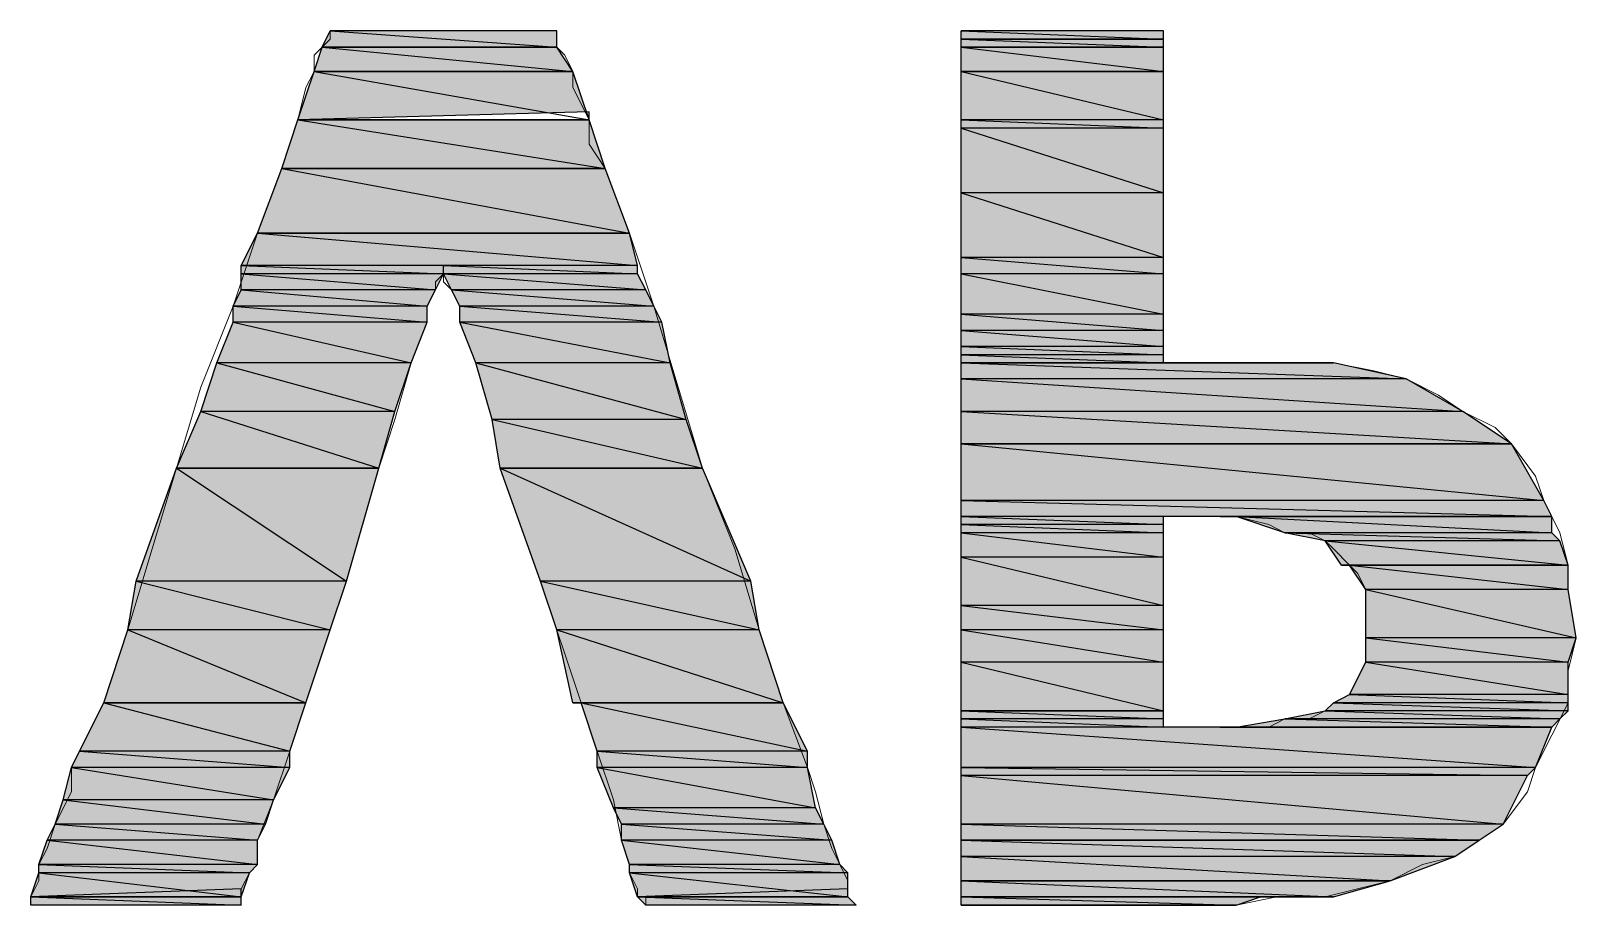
# Model space of a CAD drawing. Header units: millimetres. Extents: x -678 to 5260, y -935 to 3264.
# Drawn here: x 5086.9 to 5150.3, y -831 to -795.1 of the extents above; entities that cross this region are included whole.
import ezdxf

# ---------------------------------------------------------------- set-up
doc = ezdxf.new("R2010")
doc.units = ezdxf.units.MM
doc.header["$MEASUREMENT"] = 0
doc.layers.get('0').update_dxf_attribs({"linetype": 'CONTINUOUS'})

msp = doc.modelspace()

# ---------------------------------------------------------------- hatches: boundary and pattern name
at = {"true_color": 0x000007}
h = msp.add_hatch(color=7, dxfattribs=at)
h.paths.add_polyline_path([(5108.49437, -795.12832), (5099.19976, -795.12832), (5108.49437, -795.79222)])
h.paths.add_polyline_path([(5099.19976, -795.12832), (5108.49437, -795.79222), (5098.86781, -795.79222)])
h.paths.add_polyline_path([(5108.49437, -795.79222), (5098.86781, -795.79222)])
h.paths.add_polyline_path([(5098.86781, -795.79222), (5108.49437, -795.79222)])
h = msp.add_hatch(color=7, dxfattribs=at)
h.paths.add_polyline_path([(5133.39064, -795.12832), (5125.09188, -795.12832), (5133.39064, -795.46027)])
h.paths.add_polyline_path([(5125.09188, -795.12832), (5133.39064, -795.46027), (5125.09188, -795.46027)])
h = msp.add_hatch(color=7, dxfattribs=at)
h.paths.add_polyline_path([(5133.39064, -795.46027), (5125.09188, -795.46027), (5133.39064, -795.79222)])
h.paths.add_polyline_path([(5125.09188, -795.46027), (5133.39064, -795.79222), (5125.09188, -795.79222)])
h = msp.add_hatch(color=7, dxfattribs=at)
h.paths.add_polyline_path([(5108.49437, -795.79222), (5098.86781, -795.79222), (5109.15827, -796.78807)])
h.paths.add_polyline_path([(5098.86781, -795.79222), (5109.15827, -796.78807), (5098.53586, -796.78807)])
h.paths.add_polyline_path([(5109.15827, -796.78807), (5098.53586, -796.78807)])
h.paths.add_polyline_path([(5098.53586, -796.78807), (5109.15827, -796.78807)])
h = msp.add_hatch(color=7, dxfattribs=at)
h.paths.add_polyline_path([(5133.39064, -795.79222), (5125.09188, -795.79222), (5133.39064, -796.78807)])
h.paths.add_polyline_path([(5125.09188, -795.79222), (5133.39064, -796.78807), (5125.09188, -796.78807)])
h = msp.add_hatch(color=7, dxfattribs=at)
h.paths.add_polyline_path([(5109.15827, -796.78807), (5098.53586, -796.78807), (5109.82217, -798.77977)])
h.paths.add_polyline_path([(5098.53586, -796.78807), (5109.82217, -798.77977), (5097.87196, -798.77977)])
h.paths.add_polyline_path([(5109.82217, -798.77977), (5097.87196, -798.77977)])
h.paths.add_polyline_path([(5097.87196, -798.77977), (5109.82217, -798.77977), (5109.82217, -798.44782)])
h = msp.add_hatch(color=7, dxfattribs=at)
h.paths.add_polyline_path([(5133.39064, -796.78807), (5125.09188, -796.78807), (5133.39064, -798.77977)])
h.paths.add_polyline_path([(5125.09188, -796.78807), (5133.39064, -798.77977), (5125.09188, -798.77977)])
h = msp.add_hatch(color=7, dxfattribs=at)
h.paths.add_polyline_path([(5109.82217, -798.77977), (5097.87196, -798.77977), (5110.48607, -800.77147)])
h.paths.add_polyline_path([(5097.87196, -798.77977), (5110.48607, -800.77147), (5097.20806, -800.77147)])
h.paths.add_polyline_path([(5110.48607, -800.77147), (5097.20806, -800.77147)])
h.paths.add_polyline_path([(5097.20806, -800.77147), (5110.48607, -800.77147)])
h = msp.add_hatch(color=7, dxfattribs=at)
h.paths.add_polyline_path([(5133.39064, -798.77977), (5125.09188, -798.77977), (5133.39064, -799.11172)])
h.paths.add_polyline_path([(5125.09188, -798.77977), (5133.39064, -799.11172), (5125.09188, -799.11172)])
h = msp.add_hatch(color=7, dxfattribs=at)
h.paths.add_polyline_path([(5133.39064, -799.11172), (5125.09188, -799.11172), (5133.39064, -801.76732)])
h.paths.add_polyline_path([(5125.09188, -799.11172), (5133.39064, -801.76732), (5125.09188, -801.76732)])
h = msp.add_hatch(color=7, dxfattribs=at)
h.paths.add_polyline_path([(5110.48607, -800.77147), (5097.20806, -800.77147), (5111.48192, -803.42707)])
h.paths.add_polyline_path([(5097.20806, -800.77147), (5111.48192, -803.42707), (5096.21221, -803.42707)])
h.paths.add_polyline_path([(5111.48192, -803.42707), (5096.21221, -803.42707)])
h.paths.add_polyline_path([(5096.21221, -803.42707), (5111.48192, -803.42707)])
h = msp.add_hatch(color=7, dxfattribs=at)
h.paths.add_polyline_path([(5133.39064, -801.76732), (5125.09188, -801.76732), (5133.39064, -804.42292)])
h.paths.add_polyline_path([(5125.09188, -801.76732), (5133.39064, -804.42292), (5125.09188, -804.42292)])
h = msp.add_hatch(color=7, dxfattribs=at)
h.paths.add_polyline_path([(5111.48192, -803.42707), (5096.21221, -803.42707), (5111.81387, -804.75487)])
h.paths.add_polyline_path([(5096.21221, -803.42707), (5111.81387, -804.75487), (5095.54831, -804.75487)])
h = msp.add_hatch(color=7, dxfattribs=at)
h.paths.add_polyline_path([(5133.39064, -804.42292), (5125.09188, -804.42292), (5133.39064, -805.08682)])
h.paths.add_polyline_path([(5125.09188, -804.42292), (5133.39064, -805.08682), (5125.09188, -805.08682)])
h = msp.add_hatch(color=7, dxfattribs=at)
h.paths.add_polyline_path([(5103.84707, -804.75487), (5095.54831, -804.75487), (5103.84707, -805.08682)])
h.paths.add_polyline_path([(5095.54831, -804.75487), (5103.84707, -805.08682), (5095.54831, -805.08682)])
h = msp.add_hatch(color=7, dxfattribs=at)
h.paths.add_polyline_path([(5103.84707, -805.08682), (5095.54831, -805.08682), (5103.51512, -805.75072)])
h.paths.add_polyline_path([(5095.54831, -805.08682), (5103.51512, -805.75072), (5095.54831, -805.75072)])
h = msp.add_hatch(color=7, dxfattribs=at)
h.paths.add_polyline_path([(5111.81387, -804.75487), (5103.84707, -804.75487), (5111.81387, -805.08682)])
h.paths.add_polyline_path([(5103.84707, -804.75487), (5111.81387, -805.08682), (5103.84707, -805.08682)])
h = msp.add_hatch(color=7, dxfattribs=at)
h.paths.add_polyline_path([(5111.81387, -805.08682), (5103.84707, -805.08682), (5112.14582, -805.75072)])
h.paths.add_polyline_path([(5103.84707, -805.08682), (5112.14582, -805.75072), (5104.17902, -805.75072)])
h = msp.add_hatch(color=7, dxfattribs=at)
h.paths.add_polyline_path([(5133.39064, -805.08682), (5125.09188, -805.08682), (5133.39064, -806.74657)])
h.paths.add_polyline_path([(5125.09188, -805.08682), (5133.39064, -806.74657), (5125.09188, -806.74657)])
h = msp.add_hatch(color=7, dxfattribs=at)
h.paths.add_polyline_path([(5103.51512, -805.75072), (5095.54831, -805.75072), (5103.18317, -806.41462)])
h.paths.add_polyline_path([(5095.54831, -805.75072), (5103.18317, -806.41462), (5095.21636, -806.41462)])
h = msp.add_hatch(color=7, dxfattribs=at)
h.paths.add_polyline_path([(5112.14582, -805.75072), (5104.17902, -805.75072), (5112.47777, -806.41462)])
h.paths.add_polyline_path([(5104.17902, -805.75072), (5112.47777, -806.41462), (5104.51097, -806.41462)])
h = msp.add_hatch(color=7, dxfattribs=at)
h.paths.add_polyline_path([(5103.18317, -806.41462), (5095.21636, -806.41462), (5103.18317, -807.07852)])
h.paths.add_polyline_path([(5095.21636, -806.41462), (5103.18317, -807.07852), (5095.21636, -807.07852)])
h = msp.add_hatch(color=7, dxfattribs=at)
h.paths.add_polyline_path([(5112.47777, -806.41462), (5104.51097, -806.41462), (5112.80972, -807.07852)])
h.paths.add_polyline_path([(5104.51097, -806.41462), (5112.80972, -807.07852), (5104.51097, -807.07852)])
h = msp.add_hatch(color=7, dxfattribs=at)
h.paths.add_polyline_path([(5103.18317, -807.07852), (5095.21636, -807.07852), (5102.51927, -808.73828)])
h.paths.add_polyline_path([(5095.21636, -807.07852), (5102.51927, -808.73828), (5094.55246, -808.73828)])
h = msp.add_hatch(color=7, dxfattribs=at)
h.paths.add_polyline_path([(5112.80972, -807.07852), (5104.51097, -807.07852), (5113.14167, -808.73828)])
h.paths.add_polyline_path([(5104.51097, -807.07852), (5113.14167, -808.73828), (5105.17487, -808.73828)])
h = msp.add_hatch(color=7, dxfattribs=at)
h.paths.add_polyline_path([(5133.39064, -806.74657), (5125.09188, -806.74657), (5133.39064, -807.41047)])
h.paths.add_polyline_path([(5125.09188, -806.74657), (5133.39064, -807.41047), (5125.09188, -807.41047)])
h = msp.add_hatch(color=7, dxfattribs=at)
h.paths.add_polyline_path([(5133.39064, -807.41047), (5125.09188, -807.41047), (5133.39064, -808.07438)])
h.paths.add_polyline_path([(5125.09188, -807.41047), (5133.39064, -808.07438), (5125.09188, -808.07438)])
h = msp.add_hatch(color=7, dxfattribs=at)
h.paths.add_polyline_path([(5133.39064, -808.07438), (5125.09188, -808.07438), (5133.39064, -808.40633)])
h.paths.add_polyline_path([(5125.09188, -808.07438), (5133.39064, -808.40633), (5125.09188, -808.40633)])
h = msp.add_hatch(color=7, dxfattribs=at)
h.paths.add_polyline_path([(5102.51927, -808.73828), (5094.55246, -808.73828), (5101.85537, -810.72998)])
h.paths.add_polyline_path([(5094.55246, -808.73828), (5101.85537, -810.72998), (5093.88856, -810.72998)])
h = msp.add_hatch(color=7, dxfattribs=at)
h.paths.add_polyline_path([(5113.14167, -808.73828), (5105.17487, -808.73828), (5113.80557, -811.06193)])
h.paths.add_polyline_path([(5105.17487, -808.73828), (5113.80557, -811.06193), (5105.83877, -811.06193)])
h = msp.add_hatch(color=7, dxfattribs=at)
h.paths.add_polyline_path([(5133.39064, -808.40633), (5125.09188, -808.40633), (5133.39064, -808.73828)])
h.paths.add_polyline_path([(5125.09188, -808.40633), (5133.39064, -808.73828), (5125.09188, -808.73828)])
h = msp.add_hatch(color=7, dxfattribs=at)
h.paths.add_polyline_path([(5137.04209, -808.73828), (5125.09188, -808.73828)])
h.paths.add_polyline_path([(5137.04209, -808.73828), (5125.09188, -808.73828), (5136.37819, -808.73828)])
h = msp.add_hatch(color=7, dxfattribs=at)
h.paths.add_polyline_path([(5137.04209, -808.73828), (5125.09188, -808.73828), (5140.36159, -808.73828)])
h.paths.add_polyline_path([(5125.09188, -808.73828), (5140.36159, -808.73828)])
h = msp.add_hatch(color=7, dxfattribs=at)
h.paths.add_polyline_path([(5140.36159, -808.73828), (5125.09188, -808.73828), (5143.34914, -809.40218)])
h.paths.add_polyline_path([(5125.09188, -808.73828), (5143.34914, -809.40218), (5125.09188, -809.40218)])
h = msp.add_hatch(color=7, dxfattribs=at)
h.paths.add_polyline_path([(5143.34914, -809.40218), (5125.09188, -809.40218), (5145.67279, -810.72998)])
h.paths.add_polyline_path([(5125.09188, -809.40218), (5145.67279, -810.72998), (5125.09188, -810.72998)])
h = msp.add_hatch(color=7, dxfattribs=at)
h.paths.add_polyline_path([(5101.85537, -810.72998), (5093.88856, -810.72998), (5101.19147, -813.05363)])
h.paths.add_polyline_path([(5093.88856, -810.72998), (5101.19147, -813.05363), (5092.89271, -813.05363)])
h = msp.add_hatch(color=7, dxfattribs=at)
h.paths.add_polyline_path([(5145.67279, -810.72998), (5125.09188, -810.72998), (5147.6645, -812.05778)])
h.paths.add_polyline_path([(5125.09188, -810.72998), (5147.6645, -812.05778), (5125.09188, -812.05778)])
h.paths.add_polyline_path([(5147.6645, -812.05778), (5125.09188, -812.05778)])
h.paths.add_polyline_path([(5125.09188, -812.05778), (5147.6645, -812.05778)])
h = msp.add_hatch(color=7, dxfattribs=at)
h.paths.add_polyline_path([(5113.80557, -811.06193), (5105.83877, -811.06193), (5114.46947, -813.05363)])
h.paths.add_polyline_path([(5105.83877, -811.06193), (5114.46947, -813.05363), (5106.17072, -813.05363)])
h.paths.add_polyline_path([(5114.46947, -813.05363), (5106.17072, -813.05363)])
h.paths.add_polyline_path([(5106.17072, -813.05363), (5114.46947, -813.05363)])
h = msp.add_hatch(color=7, dxfattribs=at)
h.paths.add_polyline_path([(5147.6645, -812.05778), (5125.09188, -812.05778), (5148.9923, -814.38143)])
h.paths.add_polyline_path([(5125.09188, -812.05778), (5148.9923, -814.38143), (5125.09188, -814.38143)])
h = msp.add_hatch(color=7, dxfattribs=at)
h.paths.add_polyline_path([(5101.19147, -813.05363), (5092.89271, -813.05363), (5099.86367, -817.70093)])
h.paths.add_polyline_path([(5092.89271, -813.05363), (5099.86367, -817.70093), (5091.23296, -817.70093)])
h = msp.add_hatch(color=7, dxfattribs=at)
h.paths.add_polyline_path([(5114.46947, -813.05363), (5106.17072, -813.05363), (5116.46118, -817.70093)])
h.paths.add_polyline_path([(5106.17072, -813.05363), (5116.46118, -817.70093), (5107.83047, -817.70093)])
h = msp.add_hatch(color=7, dxfattribs=at)
h.paths.add_polyline_path([(5148.9923, -814.38143), (5125.09188, -814.38143), (5149.32425, -815.04533)])
h.paths.add_polyline_path([(5125.09188, -814.38143), (5149.32425, -815.04533), (5125.09188, -815.04533)])
h = msp.add_hatch(color=7, dxfattribs=at)
h.paths.add_polyline_path([(5133.39064, -815.04533), (5125.09188, -815.04533), (5133.39064, -815.37728)])
h.paths.add_polyline_path([(5125.09188, -815.04533), (5133.39064, -815.37728), (5125.09188, -815.37728)])
h = msp.add_hatch(color=7, dxfattribs=at)
h.paths.add_polyline_path([(5149.32425, -815.04533), (5136.37819, -815.04533), (5149.32425, -815.70923)])
h.paths.add_polyline_path([(5136.37819, -815.04533), (5149.32425, -815.70923), (5138.36989, -815.70923)])
h = msp.add_hatch(color=7, dxfattribs=at)
h.paths.add_polyline_path([(5133.39064, -815.37728), (5125.09188, -815.37728), (5133.39064, -815.70923)])
h.paths.add_polyline_path([(5125.09188, -815.37728), (5133.39064, -815.70923), (5125.09188, -815.70923)])
h = msp.add_hatch(color=7, dxfattribs=at)
h.paths.add_polyline_path([(5133.39064, -815.70923), (5125.09188, -815.70923), (5133.39064, -816.70508)])
h.paths.add_polyline_path([(5125.09188, -815.70923), (5133.39064, -816.70508), (5125.09188, -816.70508)])
h = msp.add_hatch(color=7, dxfattribs=at)
h.paths.add_polyline_path([(5149.32425, -815.70923), (5138.36989, -815.70923), (5149.6562, -816.04118)])
h.paths.add_polyline_path([(5138.36989, -815.70923), (5149.6562, -816.04118), (5140.02964, -816.04118)])
h = msp.add_hatch(color=7, dxfattribs=at)
h.paths.add_polyline_path([(5149.6562, -816.04118), (5140.02964, -816.04118), (5149.98815, -817.03703)])
h.paths.add_polyline_path([(5140.02964, -816.04118), (5149.98815, -817.03703), (5140.69354, -817.03703)])
h = msp.add_hatch(color=7, dxfattribs=at)
h.paths.add_polyline_path([(5133.39064, -816.70508), (5125.09188, -816.70508), (5133.39064, -818.69678)])
h.paths.add_polyline_path([(5125.09188, -816.70508), (5133.39064, -818.69678), (5125.09188, -818.69678)])
h = msp.add_hatch(color=7, dxfattribs=at)
h.paths.add_polyline_path([(5149.98815, -817.03703), (5140.69354, -817.03703)])
h.paths.add_polyline_path([(5140.69354, -817.03703), (5149.98815, -817.03703), (5141.02549, -817.03703)])
h = msp.add_hatch(color=7, dxfattribs=at)
h.paths.add_polyline_path([(5149.98815, -817.03703), (5141.02549, -817.03703), (5149.98815, -818.03288)])
h.paths.add_polyline_path([(5141.02549, -817.03703), (5149.98815, -818.03288), (5141.68939, -818.03288)])
h = msp.add_hatch(color=7, dxfattribs=at)
h.paths.add_polyline_path([(5099.86367, -817.70093), (5091.23296, -817.70093), (5099.19976, -819.69263)])
h.paths.add_polyline_path([(5091.23296, -817.70093), (5099.19976, -819.69263), (5090.90101, -819.69263)])
h = msp.add_hatch(color=7, dxfattribs=at)
h.paths.add_polyline_path([(5116.46118, -817.70093), (5107.83047, -817.70093), (5116.79313, -819.69263)])
h.paths.add_polyline_path([(5107.83047, -817.70093), (5116.79313, -819.69263), (5108.49437, -819.69263)])
h = msp.add_hatch(color=7, dxfattribs=at)
h.paths.add_polyline_path([(5149.98815, -818.03288), (5141.68939, -818.03288), (5150.3201, -820.02458)])
h.paths.add_polyline_path([(5141.68939, -818.03288), (5150.3201, -820.02458), (5141.68939, -820.02458)])
h = msp.add_hatch(color=7, dxfattribs=at)
h.paths.add_polyline_path([(5133.39064, -818.69678), (5125.09188, -818.69678), (5133.39064, -819.69263)])
h.paths.add_polyline_path([(5125.09188, -818.69678), (5133.39064, -819.69263), (5125.09188, -819.69263)])
h = msp.add_hatch(color=7, dxfattribs=at)
h.paths.add_polyline_path([(5099.19976, -819.69263), (5090.90101, -819.69263), (5098.20391, -822.68018)])
h.paths.add_polyline_path([(5090.90101, -819.69263), (5098.20391, -822.68018), (5089.90516, -822.68018)])
h.paths.add_polyline_path([(5098.20391, -822.68018), (5089.90516, -822.68018)])
h.paths.add_polyline_path([(5089.90516, -822.68018), (5098.20391, -822.68018)])
h = msp.add_hatch(color=7, dxfattribs=at)
h.paths.add_polyline_path([(5116.79313, -819.69263), (5108.49437, -819.69263), (5117.78898, -822.68018)])
h.paths.add_polyline_path([(5108.49437, -819.69263), (5117.78898, -822.68018), (5109.15827, -822.68018)])
h = msp.add_hatch(color=7, dxfattribs=at)
h.paths.add_polyline_path([(5133.39064, -819.69263), (5125.09188, -819.69263), (5133.39064, -821.02043)])
h.paths.add_polyline_path([(5125.09188, -819.69263), (5133.39064, -821.02043), (5125.09188, -821.02043)])
h = msp.add_hatch(color=7, dxfattribs=at)
h.paths.add_polyline_path([(5150.3201, -820.02458), (5141.68939, -820.02458), (5149.98815, -821.02043)])
h.paths.add_polyline_path([(5141.68939, -820.02458), (5149.98815, -821.02043), (5141.68939, -821.02043)])
h = msp.add_hatch(color=7, dxfattribs=at)
h.paths.add_polyline_path([(5133.39064, -821.02043), (5125.09188, -821.02043), (5133.39064, -823.01213)])
h.paths.add_polyline_path([(5125.09188, -821.02043), (5133.39064, -823.01213), (5125.09188, -823.01213)])
h.paths.add_polyline_path([(5133.39064, -823.01213), (5125.09188, -823.01213)])
h.paths.add_polyline_path([(5125.09188, -823.01213), (5133.39064, -823.01213)])
h = msp.add_hatch(color=7, dxfattribs=at)
h.paths.add_polyline_path([(5149.98815, -821.02043), (5141.68939, -821.02043), (5149.98815, -822.34823)])
h.paths.add_polyline_path([(5141.68939, -821.02043), (5149.98815, -822.34823), (5141.02549, -822.34823)])
h = msp.add_hatch(color=7, dxfattribs=at)
h.paths.add_polyline_path([(5098.20391, -822.68018), (5089.90516, -822.68018), (5097.54001, -824.67189)])
h.paths.add_polyline_path([(5089.90516, -822.68018), (5097.54001, -824.67189), (5088.90931, -824.67189)])
h = msp.add_hatch(color=7, dxfattribs=at)
h.paths.add_polyline_path([(5117.78898, -822.68018), (5109.49022, -822.68018), (5118.78483, -824.67189)])
h.paths.add_polyline_path([(5109.49022, -822.68018), (5118.78483, -824.67189), (5110.15412, -824.67189)])
h = msp.add_hatch(color=7, dxfattribs=at)
h.paths.add_polyline_path([(5149.98815, -822.68018), (5140.36159, -822.68018), (5149.98815, -823.01213)])
h.paths.add_polyline_path([(5140.36159, -822.68018), (5149.98815, -823.01213), (5140.02964, -823.01213)])
h = msp.add_hatch(color=7, dxfattribs=at)
h.paths.add_polyline_path([(5149.98815, -822.34823), (5141.02549, -822.34823), (5149.98815, -822.68018)])
h.paths.add_polyline_path([(5141.02549, -822.34823), (5149.98815, -822.68018), (5140.36159, -822.68018)])
h = msp.add_hatch(color=7, dxfattribs=at)
h.paths.add_polyline_path([(5133.39064, -823.01213), (5125.09188, -823.01213), (5133.39064, -823.34408)])
h.paths.add_polyline_path([(5125.09188, -823.01213), (5133.39064, -823.34408), (5125.09188, -823.34408)])
h = msp.add_hatch(color=7, dxfattribs=at)
h.paths.add_polyline_path([(5133.39064, -823.34408), (5125.09188, -823.34408), (5133.39064, -823.67603)])
h.paths.add_polyline_path([(5125.09188, -823.34408), (5133.39064, -823.67603), (5125.09188, -823.67603)])
h = msp.add_hatch(color=7, dxfattribs=at)
h.paths.add_polyline_path([(5149.6562, -823.34408), (5138.36989, -823.34408), (5149.32425, -823.67603)])
h.paths.add_polyline_path([(5138.36989, -823.34408), (5149.32425, -823.67603), (5136.37819, -823.67603)])
h.paths.add_polyline_path([(5149.32425, -823.67603), (5136.37819, -823.67603), (5136.04624, -823.67603)])
h = msp.add_hatch(color=7, dxfattribs=at)
h.paths.add_polyline_path([(5149.98815, -823.01213), (5140.02964, -823.01213), (5149.6562, -823.34408)])
h.paths.add_polyline_path([(5140.02964, -823.01213), (5149.6562, -823.34408), (5138.36989, -823.34408)])
h = msp.add_hatch(color=7, dxfattribs=at)
h.paths.add_polyline_path([(5149.32425, -823.67603), (5125.09188, -823.67603), (5148.66035, -825.33579)])
h.paths.add_polyline_path([(5125.09188, -823.67603), (5148.66035, -825.33579), (5125.09188, -825.33579)])
h = msp.add_hatch(color=7, dxfattribs=at)
h.paths.add_polyline_path([(5097.54001, -824.67189), (5088.90931, -824.67189), (5097.54001, -825.33579)])
h.paths.add_polyline_path([(5088.90931, -824.67189), (5097.54001, -825.33579), (5088.57736, -825.33579)])
h = msp.add_hatch(color=7, dxfattribs=at)
h.paths.add_polyline_path([(5118.78483, -824.67189), (5110.15412, -824.67189), (5118.78483, -825.33579)])
h.paths.add_polyline_path([(5110.15412, -824.67189), (5118.78483, -825.33579), (5110.15412, -825.33579)])
h = msp.add_hatch(color=7, dxfattribs=at)
h.paths.add_polyline_path([(5097.54001, -825.33579), (5088.57736, -825.33579), (5096.87611, -826.66359)])
h.paths.add_polyline_path([(5088.57736, -825.33579), (5096.87611, -826.66359), (5088.24541, -826.66359)])
h = msp.add_hatch(color=7, dxfattribs=at)
h.paths.add_polyline_path([(5118.78483, -825.33579), (5110.15412, -825.33579), (5119.11678, -826.99554)])
h.paths.add_polyline_path([(5110.15412, -825.33579), (5119.11678, -826.99554), (5110.81802, -826.99554)])
h = msp.add_hatch(color=7, dxfattribs=at)
h.paths.add_polyline_path([(5148.66035, -825.33579), (5125.09188, -825.33579), (5148.3284, -825.66774)])
h.paths.add_polyline_path([(5125.09188, -825.33579), (5148.3284, -825.66774), (5125.09188, -825.66774)])
h = msp.add_hatch(color=7, dxfattribs=at)
h.paths.add_polyline_path([(5148.3284, -825.66774), (5125.09188, -825.66774), (5147.33254, -827.65944)])
h.paths.add_polyline_path([(5125.09188, -825.66774), (5147.33254, -827.65944), (5125.09188, -827.65944)])
h = msp.add_hatch(color=7, dxfattribs=at)
h.paths.add_polyline_path([(5096.87611, -826.66359), (5088.24541, -826.66359), (5096.54416, -827.65944)])
h.paths.add_polyline_path([(5088.24541, -826.66359), (5096.54416, -827.65944), (5087.91346, -827.65944)])
h = msp.add_hatch(color=7, dxfattribs=at)
h.paths.add_polyline_path([(5119.11678, -826.99554), (5110.81802, -826.99554), (5119.44873, -827.65944)])
h.paths.add_polyline_path([(5110.81802, -826.99554), (5119.44873, -827.65944), (5111.14997, -827.65944)])
h = msp.add_hatch(color=7, dxfattribs=at)
h.paths.add_polyline_path([(5096.54416, -827.65944), (5087.91346, -827.65944), (5096.21221, -828.32334)])
h.paths.add_polyline_path([(5087.91346, -827.65944), (5096.21221, -828.32334), (5087.58151, -828.32334)])
h = msp.add_hatch(color=7, dxfattribs=at)
h.paths.add_polyline_path([(5119.44873, -827.65944), (5111.14997, -827.65944), (5119.78068, -828.32334)])
h.paths.add_polyline_path([(5111.14997, -827.65944), (5119.78068, -828.32334), (5111.14997, -828.32334)])
h = msp.add_hatch(color=7, dxfattribs=at)
h.paths.add_polyline_path([(5147.33254, -827.65944), (5125.09188, -827.65944), (5146.33669, -828.32334)])
h.paths.add_polyline_path([(5125.09188, -827.65944), (5146.33669, -828.32334), (5125.09188, -828.32334)])
h = msp.add_hatch(color=7, dxfattribs=at)
h.paths.add_polyline_path([(5096.21221, -828.32334), (5087.58151, -828.32334), (5096.21221, -829.31919)])
h.paths.add_polyline_path([(5087.58151, -828.32334), (5096.21221, -829.31919), (5087.24956, -829.31919)])
h = msp.add_hatch(color=7, dxfattribs=at)
h.paths.add_polyline_path([(5119.78068, -828.32334), (5111.14997, -828.32334), (5120.11263, -829.31919)])
h.paths.add_polyline_path([(5111.14997, -828.32334), (5120.11263, -829.31919), (5111.48192, -829.31919)])
h = msp.add_hatch(color=7, dxfattribs=at)
h.paths.add_polyline_path([(5146.33669, -828.32334), (5125.09188, -828.32334), (5145.34084, -828.98724)])
h.paths.add_polyline_path([(5125.09188, -828.32334), (5145.34084, -828.98724), (5125.09188, -828.98724)])
h = msp.add_hatch(color=7, dxfattribs=at)
h.paths.add_polyline_path([(5145.34084, -828.98724), (5125.09188, -828.98724), (5142.68524, -829.98309)])
h.paths.add_polyline_path([(5125.09188, -828.98724), (5142.68524, -829.98309), (5125.09188, -829.98309)])
h = msp.add_hatch(color=7, dxfattribs=at)
h.paths.add_polyline_path([(5095.88026, -829.65114), (5087.24956, -829.65114), (5095.54831, -830.64699)])
h.paths.add_polyline_path([(5087.24956, -829.65114), (5095.54831, -830.64699), (5086.91761, -830.64699)])
h = msp.add_hatch(color=7, dxfattribs=at)
h.paths.add_polyline_path([(5096.21221, -829.31919), (5087.24956, -829.31919), (5095.88026, -829.65114)])
h.paths.add_polyline_path([(5087.24956, -829.31919), (5095.88026, -829.65114), (5087.24956, -829.65114)])
h = msp.add_hatch(color=7, dxfattribs=at)
h.paths.add_polyline_path([(5120.11263, -829.31919), (5111.48192, -829.31919), (5120.44458, -829.65114)])
h.paths.add_polyline_path([(5111.48192, -829.31919), (5120.44458, -829.65114), (5111.48192, -829.65114)])
h = msp.add_hatch(color=7, dxfattribs=at)
h.paths.add_polyline_path([(5120.44458, -829.65114), (5111.48192, -829.65114), (5120.44458, -830.64699)])
h.paths.add_polyline_path([(5111.48192, -829.65114), (5120.44458, -830.64699), (5111.81387, -830.64699)])
h = msp.add_hatch(color=7, dxfattribs=at)
h.paths.add_polyline_path([(5086.91761, -830.64699), (5095.54831, -830.64699), (5095.54831, -830.31504)])
h.paths.add_polyline_path([(5095.54831, -830.64699), (5095.54831, -830.31504), (5086.91761, -830.64699)])
h = msp.add_hatch(color=7, dxfattribs=at)
h.paths.add_polyline_path([(5111.81387, -830.64699), (5120.44458, -830.64699), (5120.44458, -830.31504)])
h.paths.add_polyline_path([(5120.44458, -830.64699), (5120.44458, -830.31504), (5111.81387, -830.64699)])
h = msp.add_hatch(color=7, dxfattribs=at)
h.paths.add_polyline_path([(5142.68524, -829.98309), (5125.09188, -829.98309), (5140.36159, -830.64699)])
h.paths.add_polyline_path([(5125.09188, -829.98309), (5140.36159, -830.64699), (5125.09188, -830.64699)])
h = msp.add_hatch(color=7, dxfattribs=at)
h.paths.add_polyline_path([(5095.54831, -830.64699), (5086.91761, -830.64699), (5095.54831, -830.97894)])
h.paths.add_polyline_path([(5086.91761, -830.64699), (5095.54831, -830.97894), (5086.91761, -830.97894)])
h = msp.add_hatch(color=7, dxfattribs=at)
h.paths.add_polyline_path([(5120.44458, -830.64699), (5111.81387, -830.64699), (5120.77653, -830.97894)])
h.paths.add_polyline_path([(5111.81387, -830.64699), (5120.77653, -830.97894), (5112.14582, -830.97894)])
h = msp.add_hatch(color=7, dxfattribs=at)
h.paths.add_polyline_path([(5140.36159, -830.64699), (5125.09188, -830.64699), (5140.02964, -830.64699)])
h.paths.add_polyline_path([(5125.09188, -830.64699), (5140.02964, -830.64699)])
h = msp.add_hatch(color=7, dxfattribs=at)
h.paths.add_polyline_path([(5137.37404, -830.64699), (5125.09188, -830.64699)])
h.paths.add_polyline_path([(5137.37404, -830.64699), (5125.09188, -830.64699), (5140.02964, -830.64699)])
h = msp.add_hatch(color=7, dxfattribs=at)
h.paths.add_polyline_path([(5137.37404, -830.64699), (5125.09188, -830.64699), (5136.37819, -830.97894)])
h.paths.add_polyline_path([(5125.09188, -830.64699), (5136.37819, -830.97894), (5125.09188, -830.97894)])

# ---------------------------------------------------------------- linework, layer by layer
at = {"color": 7, "linetype": 'Continuous', "lineweight": 9, "true_color": 0x000007}
for points in [[(5120.77653, -830.97894), (5120.44458, -830.97894), (5120.44458, -830.97894), (5119.78068, -830.97894), (5119.11678, -830.97894), (5118.12093, -830.97894), (5116.46118, -830.97894), (5114.80142, -830.97894), (5113.47362, -830.97894), (5112.80972, -830.97894), (5112.14582, -830.97894), (5112.14582, -830.97894), (5112.14582, -830.64699), (5111.81387, -830.64699), (5111.81387, -830.31504), (5111.48192, -829.65114), (5111.48192, -829.31919), (5111.14997, -828.32334), (5110.81802, -826.66359), (5110.15412, -824.67189), (5109.49022, -822.68018), (5107.83047, -817.70093), (5106.17072, -813.05363), (5105.83877, -811.06193), (5105.17487, -808.73828), (5104.51097, -807.07852), (5104.51097, -806.41462), (5104.17902, -805.75072), (5103.84707, -805.41877), (5103.84707, -805.08682), (5103.84707, -804.75487), (5103.84707, -805.08682), (5103.51512, -805.41877), (5103.51512, -805.75072), (5103.18317, -806.41462), (5103.18317, -807.07852), (5102.51927, -808.73828), (5101.85537, -811.06193), (5101.19147, -813.05363), (5099.86367, -817.70093), (5098.20391, -822.68018), (5097.54001, -824.67189), (5096.87611, -826.66359), (5096.21221, -828.32334), (5096.21221, -829.31919), (5095.88026, -829.65114), (5095.54831, -830.31504), (5095.54831, -830.64699), (5095.54831, -830.64699), (5095.54831, -830.97894), (5095.21636, -830.97894), (5094.88441, -830.97894), (5094.22051, -830.97894), (5092.89271, -830.97894), (5091.23296, -830.97894), (5089.57321, -830.97894), (5088.24541, -830.97894), (5087.58151, -830.97894), (5087.24956, -830.97894), (5086.91761, -830.97894), (5086.91761, -830.64699), (5086.91761, -830.64699), (5087.24956, -829.98309), (5087.24956, -829.31919), (5087.58151, -828.65529), (5087.91346, -827.65944), (5088.57736, -826.33164), (5088.57736, -825.33579), (5089.90516, -822.68018), (5090.90101, -819.69263), (5091.89686, -816.37313), (5092.89271, -813.05363), (5093.88856, -809.73413), (5095.21636, -806.41462), (5096.21221, -803.42707), (5097.20806, -800.77147), (5097.54001, -799.77562), (5097.87196, -798.77977), (5098.20391, -797.45197), (5098.53586, -796.78807), (5098.53586, -796.12417), (5098.86781, -795.79222), (5099.19976, -795.46027), (5099.19976, -795.12832), (5099.53172, -795.12832), (5099.86367, -795.12832), (5100.52757, -795.12832), (5102.18732, -795.12832), (5103.84707, -795.12832), (5105.50682, -795.12832), (5106.83462, -795.12832), (5107.49852, -795.12832), (5108.16242, -795.12832), (5108.49437, -795.12832), (5108.49437, -795.46027), (5108.49437, -795.79222), (5108.82632, -796.12417), (5109.15827, -796.78807), (5109.15827, -797.45197), (5109.82217, -798.77977), (5109.82217, -799.77562), (5110.48607, -800.77147), (5111.48192, -803.42707), (5112.47777, -806.41462), (5113.47362, -809.73413), (5114.46947, -813.05363), (5115.79728, -816.37313), (5116.79313, -819.69263), (5117.78898, -822.68018), (5118.78483, -825.33579), (5119.11678, -826.33164), (5119.44873, -827.65944), (5119.78068, -828.65529), (5120.11263, -829.31919), (5120.44458, -829.98309), (5120.44458, -830.64699), (5120.44458, -830.64699)], [(5150.3201, -820.02458), (5149.98815, -821.35238), (5149.98815, -822.68018), (5149.32425, -824.00799), (5148.66035, -825.33579), (5148.3284, -826.33164), (5147.33254, -827.65944), (5146.33669, -828.32334), (5145.34084, -828.98724), (5144.01304, -829.31919), (5142.68524, -829.98309), (5141.35744, -830.31504), (5140.02964, -830.64699), (5138.03794, -830.64699), (5136.37819, -830.97894), (5136.37819, -830.97894), (5136.04624, -830.97894), (5135.71429, -830.97894), (5135.05039, -830.97894), (5134.38649, -830.97894), (5133.39064, -830.97894), (5132.39479, -830.97894), (5130.07113, -830.97894), (5128.07943, -830.97894), (5127.08358, -830.97894), (5126.08773, -830.97894), (5125.42383, -830.97894), (5125.09188, -830.97894), (5125.09188, -830.64699), (5125.09188, -830.64699), (5125.09188, -829.98309), (5125.09188, -829.31919), (5125.09188, -828.32334), (5125.09188, -826.99554), (5125.09188, -825.66774), (5125.09188, -824.67189), (5125.09188, -822.68018), (5125.09188, -819.69263), (5125.09188, -816.04118), (5125.09188, -812.05778), (5125.09188, -808.73828), (5125.09188, -805.08682), (5125.09188, -801.76732), (5125.09188, -800.43952), (5125.09188, -799.11172), (5125.09188, -798.11587), (5125.09188, -796.78807), (5125.09188, -796.12417), (5125.09188, -795.79222), (5125.09188, -795.46027), (5125.09188, -795.12832), (5125.09188, -795.12832), (5125.75578, -795.12832), (5126.08773, -795.12832), (5127.41553, -795.12832), (5129.40723, -795.12832), (5131.06698, -795.12832), (5132.39479, -795.12832), (5132.72674, -795.12832), (5133.39064, -795.12832), (5133.39064, -795.12832), (5133.39064, -795.46027), (5133.39064, -795.79222), (5133.39064, -796.78807), (5133.39064, -797.78392), (5133.39064, -798.77977), (5133.39064, -804.42292), (5133.39064, -805.75072), (5133.39064, -806.74657), (5133.39064, -807.41047), (5133.39064, -808.07438), (5133.39064, -808.40633), (5133.39064, -808.73828), (5133.72259, -808.73828), (5134.05454, -808.73828), (5134.71844, -808.73828), (5136.04624, -808.73828), (5136.37819, -808.73828), (5136.37819, -808.73828), (5137.04209, -808.73828), (5138.70184, -808.73828), (5140.36159, -808.73828), (5142.02134, -809.07023), (5143.34914, -809.40218), (5144.67694, -810.06608), (5145.67279, -810.72998), (5147.00059, -811.39388), (5147.6645, -812.05778), (5148.66035, -813.38558), (5148.9923, -814.38143), (5149.6562, -815.70923), (5149.98815, -817.03703), (5149.98815, -818.03288)], [(5141.68939, -820.02458), (5141.68939, -819.02873), (5141.68939, -818.03288), (5141.35744, -817.36898), (5141.02549, -817.03703), (5140.36159, -816.37313), (5140.02964, -816.04118), (5139.36574, -815.70923), (5138.36989, -815.70923), (5137.70599, -815.37728), (5136.37819, -815.04533), (5136.04624, -815.04533), (5135.71429, -815.04533), (5135.05039, -815.04533), (5134.71844, -815.04533), (5134.05454, -815.04533), (5133.39064, -815.04533), (5133.39064, -815.37728), (5133.39064, -815.70923), (5133.39064, -816.70508), (5133.39064, -817.36898), (5133.39064, -818.69678), (5133.39064, -821.02043), (5133.39064, -822.34823), (5133.39064, -823.01213), (5133.39064, -823.34408), (5133.39064, -823.67603), (5133.72259, -823.67603), (5134.05454, -823.67603), (5135.38234, -823.67603), (5135.71429, -823.67603), (5136.04624, -823.67603), (5136.37819, -823.67603), (5137.70599, -823.67603), (5138.36989, -823.34408), (5139.36574, -823.34408), (5140.02964, -823.01213), (5140.36159, -822.68018), (5141.02549, -822.34823), (5141.35744, -821.68433), (5141.68939, -821.02043), (5141.68939, -820.35653)]]:
    msp.add_lwpolyline(points, close=True, dxfattribs=at)
at = {"color": 7, "linetype": 'Continuous', "lineweight": -2, "true_color": 0x000007}
for points in [[(5099.19976, -795.12832), (5108.49437, -795.79222), (5098.86781, -795.79222)], [(5108.49437, -795.12832), (5099.19976, -795.12832), (5108.49437, -795.79222)], [(5133.39064, -795.12832), (5125.09188, -795.12832), (5133.39064, -795.46027)], [(5125.09188, -795.12832), (5133.39064, -795.46027), (5125.09188, -795.46027)], [(5125.09188, -795.46027), (5133.39064, -795.46027), (5133.39064, -795.46027)], [(5133.39064, -795.46027), (5133.39064, -795.46027), (5125.09188, -795.46027)], [(5133.39064, -795.46027), (5125.09188, -795.46027), (5133.39064, -795.79222)], [(5125.09188, -795.46027), (5133.39064, -795.79222), (5125.09188, -795.79222)], [(5098.86781, -795.79222), (5109.15827, -796.78807), (5098.53586, -796.78807)], [(5108.49437, -795.79222), (5098.86781, -795.79222)], [(5098.86781, -795.79222), (5108.49437, -795.79222), (5108.49437, -795.79222)], [(5108.49437, -795.79222), (5098.86781, -795.79222), (5109.15827, -796.78807)], [(5133.39064, -795.79222), (5125.09188, -795.79222)], [(5125.09188, -795.79222), (5133.39064, -795.79222)], [(5133.39064, -795.79222), (5125.09188, -795.79222), (5133.39064, -796.78807)], [(5125.09188, -795.79222), (5133.39064, -796.78807), (5125.09188, -796.78807)], [(5098.53586, -796.78807), (5109.82217, -798.77977), (5097.87196, -798.77977)], [(5109.15827, -796.78807), (5098.53586, -796.78807)], [(5098.53586, -796.78807), (5109.15827, -796.78807), (5109.15827, -796.78807)], [(5109.15827, -796.78807), (5098.53586, -796.78807), (5109.82217, -798.77977)], [(5133.39064, -796.78807), (5125.09188, -796.78807)], [(5125.09188, -796.78807), (5133.39064, -796.78807)], [(5133.39064, -796.78807), (5125.09188, -796.78807), (5133.39064, -798.77977)], [(5125.09188, -796.78807), (5133.39064, -798.77977), (5125.09188, -798.77977)], [(5097.87196, -798.77977), (5110.48607, -800.77147), (5097.20806, -800.77147)], [(5097.87196, -798.77977), (5109.82217, -798.77977), (5109.82217, -798.44782)], [(5109.82217, -798.77977), (5097.87196, -798.77977)], [(5109.82217, -798.77977), (5097.87196, -798.77977), (5110.48607, -800.77147)], [(5133.39064, -798.77977), (5125.09188, -798.77977), (5133.39064, -799.11172)], [(5125.09188, -798.77977), (5133.39064, -799.11172), (5125.09188, -799.11172)], [(5133.39064, -799.11172), (5125.09188, -799.11172), (5133.39064, -801.76732)], [(5125.09188, -799.11172), (5133.39064, -801.76732), (5125.09188, -801.76732)], [(5097.20806, -800.77147), (5111.48192, -803.42707), (5096.21221, -803.42707)], [(5110.48607, -800.77147), (5097.20806, -800.77147)], [(5097.20806, -800.77147), (5110.48607, -800.77147), (5110.48607, -800.77147)], [(5110.48607, -800.77147), (5097.20806, -800.77147), (5111.48192, -803.42707)], [(5133.39064, -801.76732), (5125.09188, -801.76732), (5133.39064, -804.42292)], [(5125.09188, -801.76732), (5133.39064, -804.42292), (5125.09188, -804.42292)], [(5096.21221, -803.42707), (5111.81387, -804.75487), (5095.54831, -804.75487)], [(5111.48192, -803.42707), (5096.21221, -803.42707)], [(5096.21221, -803.42707), (5111.48192, -803.42707), (5111.48192, -803.42707)], [(5111.48192, -803.42707), (5096.21221, -803.42707), (5111.81387, -804.75487)], [(5133.39064, -804.42292), (5125.09188, -804.42292), (5133.39064, -805.08682)], [(5125.09188, -804.42292), (5133.39064, -805.08682), (5125.09188, -805.08682)], [(5103.84707, -804.75487), (5095.54831, -804.75487), (5103.84707, -805.08682)], [(5095.54831, -804.75487), (5103.84707, -805.08682), (5095.54831, -805.08682)], [(5103.84707, -805.08682), (5095.54831, -805.08682), (5103.51512, -805.75072)], [(5095.54831, -805.08682), (5103.51512, -805.75072), (5095.54831, -805.75072)], [(5111.81387, -804.75487), (5103.84707, -804.75487), (5111.81387, -805.08682)], [(5103.84707, -804.75487), (5111.81387, -805.08682), (5103.84707, -805.08682)], [(5111.81387, -805.08682), (5103.84707, -805.08682), (5112.14582, -805.75072)], [(5103.84707, -805.08682), (5112.14582, -805.75072), (5104.17902, -805.75072)], [(5133.39064, -805.08682), (5125.09188, -805.08682), (5133.39064, -806.74657)], [(5125.09188, -805.08682), (5133.39064, -806.74657), (5125.09188, -806.74657)], [(5095.54831, -805.75072), (5103.18317, -806.41462), (5095.21636, -806.41462)], [(5103.51512, -805.75072), (5095.54831, -805.75072), (5103.18317, -806.41462)], [(5112.14582, -805.75072), (5104.17902, -805.75072), (5112.47777, -806.41462)], [(5104.17902, -805.75072), (5112.47777, -806.41462), (5104.51097, -806.41462)], [(5103.18317, -806.41462), (5095.21636, -806.41462), (5103.18317, -807.07852)], [(5095.21636, -806.41462), (5103.18317, -807.07852), (5095.21636, -807.07852)], [(5112.47777, -806.41462), (5104.51097, -806.41462), (5112.80972, -807.07852)], [(5104.51097, -806.41462), (5112.80972, -807.07852), (5104.51097, -807.07852)], [(5095.21636, -807.07852), (5102.51927, -808.73828), (5094.55246, -808.73828)], [(5103.18317, -807.07852), (5095.21636, -807.07852), (5102.51927, -808.73828)], [(5112.80972, -807.07852), (5104.51097, -807.07852), (5113.14167, -808.73828)], [(5104.51097, -807.07852), (5113.14167, -808.73828), (5105.17487, -808.73828)], [(5133.39064, -806.74657), (5125.09188, -806.74657), (5133.39064, -807.41047)], [(5125.09188, -806.74657), (5133.39064, -807.41047), (5125.09188, -807.41047)], [(5133.39064, -807.41047), (5125.09188, -807.41047), (5133.39064, -808.07438)], [(5125.09188, -807.41047), (5133.39064, -808.07438), (5125.09188, -808.07438)], [(5133.39064, -808.07438), (5125.09188, -808.07438), (5133.39064, -808.40633)], [(5125.09188, -808.07438), (5133.39064, -808.40633), (5125.09188, -808.40633)], [(5094.55246, -808.73828), (5101.85537, -810.72998), (5093.88856, -810.72998)], [(5102.51927, -808.73828), (5094.55246, -808.73828), (5101.85537, -810.72998)], [(5113.14167, -808.73828), (5105.17487, -808.73828), (5113.80557, -811.06193)], [(5105.17487, -808.73828), (5113.80557, -811.06193), (5105.83877, -811.06193)], [(5133.39064, -808.40633), (5125.09188, -808.40633), (5133.39064, -808.73828)], [(5125.09188, -808.40633), (5133.39064, -808.73828), (5125.09188, -808.73828)], [(5137.04209, -808.73828), (5137.04209, -808.73828), (5125.09188, -808.73828)], [(5137.04209, -808.73828), (5125.09188, -808.73828), (5136.37819, -808.73828)], [(5137.04209, -808.73828), (5125.09188, -808.73828), (5140.36159, -808.73828)], [(5125.09188, -808.73828), (5140.36159, -808.73828)], [(5140.36159, -808.73828), (5125.09188, -808.73828), (5143.34914, -809.40218)], [(5125.09188, -808.73828), (5143.34914, -809.40218), (5125.09188, -809.40218)], [(5143.34914, -809.40218), (5125.09188, -809.40218), (5145.67279, -810.72998)], [(5125.09188, -809.40218), (5145.67279, -810.72998), (5125.09188, -810.72998)], [(5093.88856, -810.72998), (5101.19147, -813.05363), (5092.89271, -813.05363)], [(5101.85537, -810.72998), (5093.88856, -810.72998), (5101.19147, -813.05363)], [(5145.67279, -810.72998), (5125.09188, -810.72998), (5147.6645, -812.05778)], [(5125.09188, -810.72998), (5147.6645, -812.05778), (5125.09188, -812.05778)], [(5113.80557, -811.06193), (5105.83877, -811.06193), (5114.46947, -813.05363)], [(5105.83877, -811.06193), (5114.46947, -813.05363), (5106.17072, -813.05363)], [(5147.6645, -812.05778), (5125.09188, -812.05778)], [(5125.09188, -812.05778), (5147.6645, -812.05778), (5147.6645, -812.05778)], [(5147.6645, -812.05778), (5125.09188, -812.05778), (5148.9923, -814.38143)], [(5125.09188, -812.05778), (5148.9923, -814.38143), (5125.09188, -814.38143)], [(5092.89271, -813.05363), (5099.86367, -817.70093), (5091.23296, -817.70093)], [(5092.89271, -813.05363), (5101.19147, -813.05363), (5101.19147, -813.05363)], [(5101.19147, -813.05363), (5101.19147, -813.05363), (5092.89271, -813.05363)], [(5101.19147, -813.05363), (5092.89271, -813.05363), (5099.86367, -817.70093)], [(5114.46947, -813.05363), (5106.17072, -813.05363)], [(5106.17072, -813.05363), (5114.46947, -813.05363), (5114.46947, -813.05363)], [(5114.46947, -813.05363), (5106.17072, -813.05363), (5116.46118, -817.70093)], [(5106.17072, -813.05363), (5116.46118, -817.70093), (5107.83047, -817.70093)], [(5148.9923, -814.38143), (5125.09188, -814.38143), (5149.32425, -815.04533)], [(5125.09188, -814.38143), (5149.32425, -815.04533), (5125.09188, -815.04533)], [(5133.39064, -815.04533), (5125.09188, -815.04533), (5133.39064, -815.37728)], [(5125.09188, -815.04533), (5133.39064, -815.37728), (5125.09188, -815.37728)], [(5149.32425, -815.04533), (5135.71429, -815.04533)], [(5135.71429, -815.04533), (5149.32425, -815.04533), (5136.04624, -815.04533)], [(5149.32425, -815.04533), (5136.04624, -815.04533), (5136.37819, -815.04533)], [(5136.04624, -815.04533), (5149.32425, -815.04533), (5149.32425, -815.04533)], [(5149.32425, -815.04533), (5136.37819, -815.04533), (5149.32425, -815.70923)], [(5136.37819, -815.04533), (5149.32425, -815.70923), (5138.36989, -815.70923)], [(5133.39064, -815.37728), (5125.09188, -815.37728), (5133.39064, -815.70923)], [(5125.09188, -815.37728), (5133.39064, -815.70923), (5125.09188, -815.70923)], [(5133.39064, -815.70923), (5125.09188, -815.70923), (5133.39064, -816.70508)], [(5125.09188, -815.70923), (5133.39064, -816.70508), (5125.09188, -816.70508)], [(5149.32425, -815.70923), (5138.36989, -815.70923), (5149.6562, -816.04118)], [(5138.36989, -815.70923), (5149.6562, -816.04118), (5140.02964, -816.04118)], [(5149.6562, -816.04118), (5140.02964, -816.04118), (5149.98815, -817.03703)], [(5140.02964, -816.04118), (5149.98815, -817.03703), (5140.69354, -817.03703)], [(5133.39064, -816.70508), (5125.09188, -816.70508), (5133.39064, -818.69678)], [(5125.09188, -816.70508), (5133.39064, -818.69678), (5125.09188, -818.69678)], [(5149.98815, -817.03703), (5140.69354, -817.03703)], [(5140.69354, -817.03703), (5149.98815, -817.03703), (5141.02549, -817.03703)], [(5149.98815, -817.03703), (5141.02549, -817.03703), (5149.98815, -818.03288)], [(5141.02549, -817.03703), (5149.98815, -818.03288), (5141.68939, -818.03288)], [(5091.23296, -817.70093), (5099.19976, -819.69263), (5090.90101, -819.69263)], [(5099.86367, -817.70093), (5091.23296, -817.70093), (5099.19976, -819.69263)], [(5116.46118, -817.70093), (5107.83047, -817.70093), (5116.79313, -819.69263)], [(5107.83047, -817.70093), (5116.79313, -819.69263), (5108.49437, -819.69263)], [(5149.98815, -818.03288), (5141.68939, -818.03288), (5150.3201, -820.02458)], [(5141.68939, -818.03288), (5150.3201, -820.02458), (5141.68939, -820.02458)], [(5133.39064, -818.69678), (5125.09188, -818.69678), (5133.39064, -819.69263)], [(5125.09188, -818.69678), (5133.39064, -819.69263), (5125.09188, -819.69263)], [(5090.90101, -819.69263), (5098.20391, -822.68018), (5089.90516, -822.68018)], [(5099.19976, -819.69263), (5090.90101, -819.69263), (5098.20391, -822.68018)], [(5116.79313, -819.69263), (5108.49437, -819.69263), (5117.78898, -822.68018)], [(5108.49437, -819.69263), (5117.78898, -822.68018), (5109.15827, -822.68018)], [(5133.39064, -819.69263), (5125.09188, -819.69263), (5133.39064, -821.02043)], [(5125.09188, -819.69263), (5133.39064, -821.02043), (5125.09188, -821.02043)], [(5150.3201, -820.02458), (5141.68939, -820.02458), (5149.98815, -821.02043)], [(5141.68939, -820.02458), (5149.98815, -821.02043), (5141.68939, -821.02043)], [(5133.39064, -821.02043), (5125.09188, -821.02043), (5133.39064, -823.01213)], [(5125.09188, -821.02043), (5133.39064, -823.01213), (5125.09188, -823.01213)], [(5141.68939, -821.02043), (5149.98815, -822.34823), (5141.02549, -822.34823)], [(5149.98815, -821.02043), (5141.68939, -821.02043), (5149.98815, -822.34823)], [(5089.90516, -822.68018), (5097.54001, -824.67189), (5088.90931, -824.67189)], [(5098.20391, -822.68018), (5089.90516, -822.68018)], [(5089.90516, -822.68018), (5098.20391, -822.68018), (5098.20391, -822.68018)], [(5098.20391, -822.68018), (5089.90516, -822.68018), (5097.54001, -824.67189)], [(5117.78898, -822.68018), (5109.15827, -822.68018)], [(5109.15827, -822.68018), (5117.78898, -822.68018), (5109.49022, -822.68018)], [(5117.78898, -822.68018), (5109.49022, -822.68018), (5118.78483, -824.67189)], [(5109.49022, -822.68018), (5118.78483, -824.67189), (5110.15412, -824.67189)], [(5140.36159, -822.68018), (5149.98815, -823.01213), (5140.02964, -823.01213)], [(5141.02549, -822.34823), (5149.98815, -822.68018), (5140.36159, -822.68018)], [(5149.98815, -822.68018), (5140.36159, -822.68018), (5149.98815, -823.01213)], [(5149.98815, -822.34823), (5141.02549, -822.34823), (5149.98815, -822.68018)], [(5133.39064, -823.01213), (5125.09188, -823.01213)], [(5125.09188, -823.01213), (5133.39064, -823.01213), (5133.39064, -823.01213)], [(5133.39064, -823.01213), (5125.09188, -823.01213), (5133.39064, -823.34408)], [(5125.09188, -823.01213), (5133.39064, -823.34408), (5125.09188, -823.34408)], [(5133.39064, -823.34408), (5125.09188, -823.34408), (5133.39064, -823.67603)], [(5125.09188, -823.34408), (5133.39064, -823.67603), (5125.09188, -823.67603)], [(5138.36989, -823.34408), (5149.32425, -823.67603), (5136.37819, -823.67603)], [(5140.02964, -823.01213), (5149.6562, -823.34408), (5138.36989, -823.34408)], [(5149.6562, -823.34408), (5138.36989, -823.34408), (5149.32425, -823.67603)], [(5149.98815, -823.01213), (5140.02964, -823.01213), (5149.6562, -823.34408)], [(5149.32425, -823.67603), (5125.09188, -823.67603), (5148.66035, -825.33579)], [(5125.09188, -823.67603), (5148.66035, -825.33579), (5125.09188, -825.33579)], [(5136.04624, -823.67603), (5149.32425, -823.67603), (5135.71429, -823.67603)], [(5149.32425, -823.67603), (5136.37819, -823.67603), (5136.04624, -823.67603)], [(5149.32425, -823.67603), (5136.04624, -823.67603)], [(5136.37819, -823.67603), (5149.32425, -823.67603), (5149.32425, -823.67603)], [(5088.90931, -824.67189), (5097.54001, -825.33579), (5088.57736, -825.33579)], [(5097.54001, -824.67189), (5088.90931, -824.67189), (5097.54001, -825.33579)], [(5118.78483, -824.67189), (5110.15412, -824.67189), (5118.78483, -825.33579)], [(5110.15412, -824.67189), (5118.78483, -825.33579), (5110.15412, -825.33579)], [(5088.57736, -825.33579), (5096.87611, -826.66359), (5088.24541, -826.66359)], [(5097.54001, -825.33579), (5088.57736, -825.33579), (5096.87611, -826.66359)], [(5118.78483, -825.33579), (5110.15412, -825.33579), (5119.11678, -826.99554)], [(5110.15412, -825.33579), (5119.11678, -826.99554), (5110.81802, -826.99554)], [(5148.66035, -825.33579), (5125.09188, -825.33579), (5148.3284, -825.66774)], [(5125.09188, -825.33579), (5148.3284, -825.66774), (5125.09188, -825.66774)], [(5148.3284, -825.66774), (5125.09188, -825.66774), (5147.33254, -827.65944)], [(5125.09188, -825.66774), (5147.33254, -827.65944), (5125.09188, -827.65944)], [(5088.24541, -826.66359), (5096.54416, -827.65944), (5087.91346, -827.65944)], [(5096.87611, -826.66359), (5088.24541, -826.66359), (5096.54416, -827.65944)], [(5119.11678, -826.99554), (5110.81802, -826.99554), (5119.44873, -827.65944)], [(5110.81802, -826.99554), (5119.44873, -827.65944), (5111.14997, -827.65944)], [(5087.91346, -827.65944), (5096.21221, -828.32334), (5087.58151, -828.32334)], [(5096.54416, -827.65944), (5087.91346, -827.65944), (5096.21221, -828.32334)], [(5119.44873, -827.65944), (5111.14997, -827.65944), (5119.78068, -828.32334)], [(5111.14997, -827.65944), (5119.78068, -828.32334), (5111.14997, -828.32334)], [(5147.33254, -827.65944), (5125.09188, -827.65944), (5146.33669, -828.32334)], [(5125.09188, -827.65944), (5146.33669, -828.32334), (5125.09188, -828.32334)], [(5087.58151, -828.32334), (5096.21221, -829.31919), (5087.24956, -829.31919)], [(5096.21221, -828.32334), (5087.58151, -828.32334), (5096.21221, -829.31919)], [(5119.78068, -828.32334), (5111.14997, -828.32334), (5120.11263, -829.31919)], [(5111.14997, -828.32334), (5120.11263, -829.31919), (5111.48192, -829.31919)], [(5125.09188, -828.32334), (5146.33669, -828.32334), (5146.33669, -828.32334)], [(5146.33669, -828.32334), (5146.33669, -828.32334), (5125.09188, -828.32334)], [(5146.33669, -828.32334), (5125.09188, -828.32334), (5145.34084, -828.98724)], [(5125.09188, -828.32334), (5145.34084, -828.98724), (5125.09188, -828.98724)], [(5145.34084, -828.98724), (5125.09188, -828.98724), (5142.68524, -829.98309)], [(5125.09188, -828.98724), (5142.68524, -829.98309), (5125.09188, -829.98309)], [(5087.24956, -829.65114), (5095.54831, -830.64699), (5086.91761, -830.64699)], [(5096.21221, -829.31919), (5087.24956, -829.31919), (5095.88026, -829.65114)], [(5087.24956, -829.31919), (5095.88026, -829.65114), (5087.24956, -829.65114)], [(5095.88026, -829.65114), (5087.24956, -829.65114), (5095.54831, -830.64699)], [(5120.11263, -829.31919), (5111.48192, -829.31919), (5120.44458, -829.65114)], [(5111.48192, -829.31919), (5120.44458, -829.65114), (5111.48192, -829.65114)], [(5120.44458, -829.65114), (5111.48192, -829.65114), (5120.44458, -830.64699)], [(5111.48192, -829.65114), (5120.44458, -830.64699), (5111.81387, -830.64699)], [(5086.91761, -830.64699), (5095.54831, -830.64699), (5095.54831, -830.31504)], [(5095.54831, -830.64699), (5095.54831, -830.31504), (5086.91761, -830.64699)], [(5111.81387, -830.64699), (5120.44458, -830.64699), (5120.44458, -830.31504)], [(5120.44458, -830.64699), (5120.44458, -830.31504), (5111.81387, -830.64699)], [(5125.09188, -829.98309), (5142.68524, -829.98309), (5142.68524, -829.98309)], [(5142.68524, -829.98309), (5142.68524, -829.98309), (5125.09188, -829.98309)], [(5142.68524, -829.98309), (5125.09188, -829.98309), (5140.36159, -830.64699)], [(5125.09188, -829.98309), (5140.36159, -830.64699), (5125.09188, -830.64699)], [(5095.54831, -830.64699), (5086.91761, -830.64699), (5095.54831, -830.97894)], [(5086.91761, -830.64699), (5095.54831, -830.97894), (5086.91761, -830.97894)], [(5120.44458, -830.64699), (5111.81387, -830.64699), (5120.77653, -830.97894)], [(5111.81387, -830.64699), (5120.77653, -830.97894), (5112.14582, -830.97894)], [(5140.36159, -830.64699), (5125.09188, -830.64699), (5140.02964, -830.64699)], [(5125.09188, -830.64699), (5140.02964, -830.64699)], [(5137.37404, -830.64699), (5137.37404, -830.64699), (5125.09188, -830.64699)], [(5137.37404, -830.64699), (5125.09188, -830.64699), (5140.02964, -830.64699)], [(5137.37404, -830.64699), (5125.09188, -830.64699), (5136.37819, -830.97894)], [(5125.09188, -830.64699), (5136.37819, -830.97894), (5125.09188, -830.97894)], [(5136.37819, -830.97894), (5136.37819, -830.97894), (5125.09188, -830.97894)], [(5136.37819, -830.97894), (5125.09188, -830.97894)]]:
    msp.add_lwpolyline(points, close=True, dxfattribs=at)

doc.saveas('drawing.dxf')
